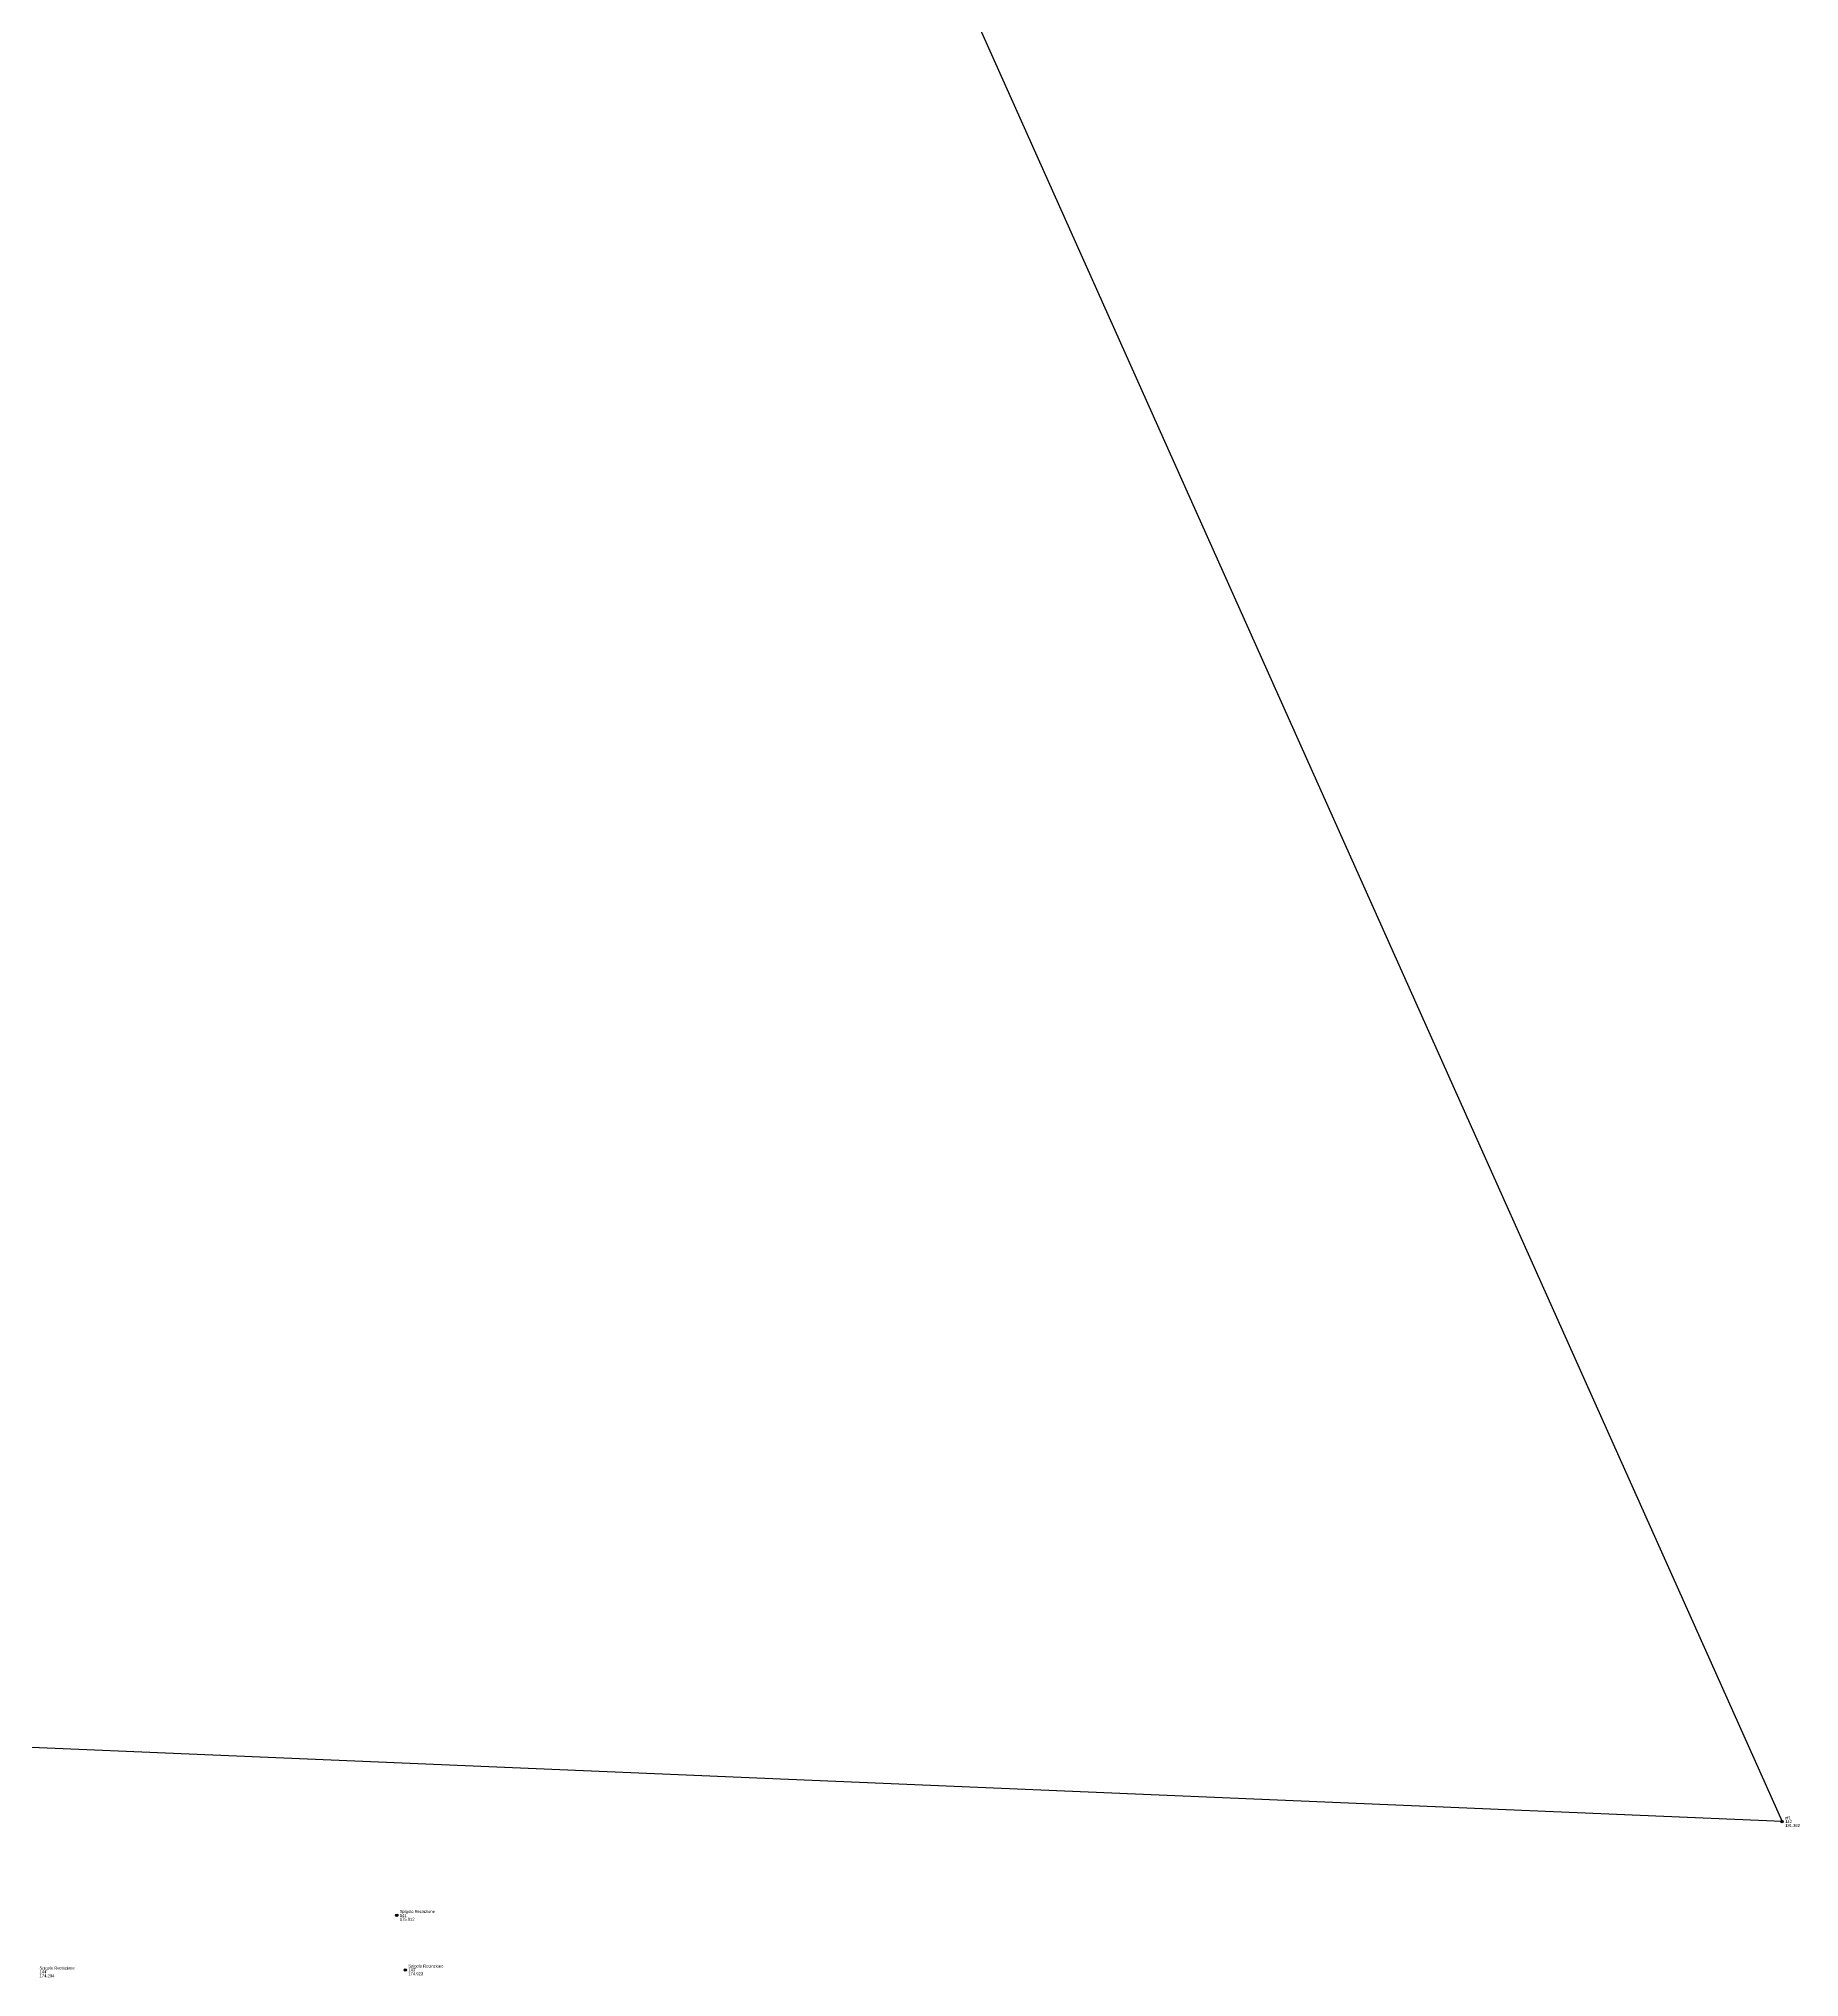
# Model space of a CAD drawing. Header units: millimetres. Extents: x -52 to 299, y -13 to 378.
# Drawn here: x 121.2 to 299, y -13.3 to 182.3 of the extents above; entities that cross this region are included whole.
import ezdxf

# ---------------------------------------------------------------- set-up
doc = ezdxf.new("R2010")
doc.units = ezdxf.units.MM
for name, color, linetype, lineweight in [('PT_GPS_CENT', 5, 'Continuous', 0), ('PT_GPS_CODE', 5, 'Continuous', 0), ('PT_GPS_NOME', 5, 'Continuous', 0), ('PT_GPS_QUOT', 5, 'Continuous', 0), ('PT_GPS_SIMB', 5, 'Continuous', 0)]:
    doc.layers.add(name, color=color, linetype=linetype, lineweight=lineweight)

msp = doc.modelspace()

# ---------------------------------------------------------------- linework, layer by layer
at = {"lineweight": -2}
msp.add_lwpolyline([(-40.35, 16.67), (133, 369.36), (297.24, 2.4)], close=True, dxfattribs=at)
at = {"layer": 'PT_GPS_CENT', "linetype": 'Continuous', "lineweight": -3}
for p in [(297.24, 2.4), (157.39, -7.07), (158.25, -12.57)]:
    msp.add_point(p, dxfattribs=at)
at = {"layer": 'PT_GPS_SIMB', "linetype": 'Continuous', "lineweight": -3}
for centre in [(297.24, 2.4), (157.39, -7.07), (158.25, -12.57)]:
    msp.add_circle(centre, 0.12, dxfattribs=at)

# ---------------------------------------------------------------- texts
at = {"layer": 'PT_GPS_CODE', "linetype": 'Continuous', "lineweight": -3}
for s, p in [('pf1', (297.54, 2.64)), ('Spigolo Recinzione', (157.69, -6.83)), ('Spigolo Recinzione', (121.32, -12.53)), ('Spigolo Recinzione', (158.55, -12.33))]:
    msp.add_text(s, height=0.3, dxfattribs=at).set_placement(p)
at = {"layer": 'PT_GPS_NOME', "linetype": 'Continuous', "lineweight": -3}
for s, p in [('142', (297.54, 2.25)), ('141', (157.69, -7.22)), ('144', (121.32, -12.92)), ('143', (158.55, -12.72))]:
    msp.add_text(s, height=0.3, dxfattribs=at).set_placement(p)
at = {"layer": 'PT_GPS_QUOT', "linetype": 'Continuous', "lineweight": -3}
for s, p in [('181.362', (297.54, 1.86)), ('175.012', (157.69, -7.61)), ('174.284', (121.32, -13.31)), ('174.923', (158.55, -13.11))]:
    msp.add_text(s, height=0.3, dxfattribs=at).set_placement(p)

doc.saveas('drawing.dxf')
